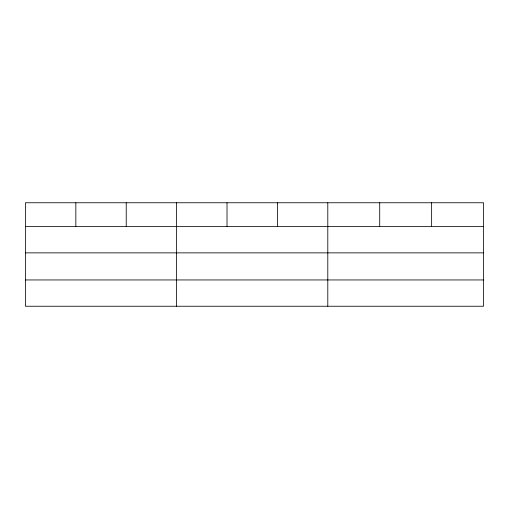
<?xml version="1.0" encoding="UTF-8"?>
<svg xmlns="http://www.w3.org/2000/svg" width="509" height="509" viewBox="0 0 509 509"><rect width="100%" height="100%" fill="white"/><g stroke="black" fill="none" stroke-linecap="round" stroke-linejoin="round"><path stroke-width="0.76" d="M483.55 252.865L483.55 202.76L25.45 202.76L25.45 306.24L483.55 306.24L483.55 252.865L25.45 252.865M25.45 226.575L483.55 226.575M25.45 279.95L483.55 279.95M431.632 202.76L431.632 226.575M379.714 202.76L379.714 226.575M327.796 202.76L327.796 306.24M277.405 202.76L277.405 226.575M227.014 202.76L227.014 226.575M176.623 202.76L176.623 306.24M126.232 202.76L126.232 226.575M75.841 202.76L75.841 226.575"/></g></svg>
